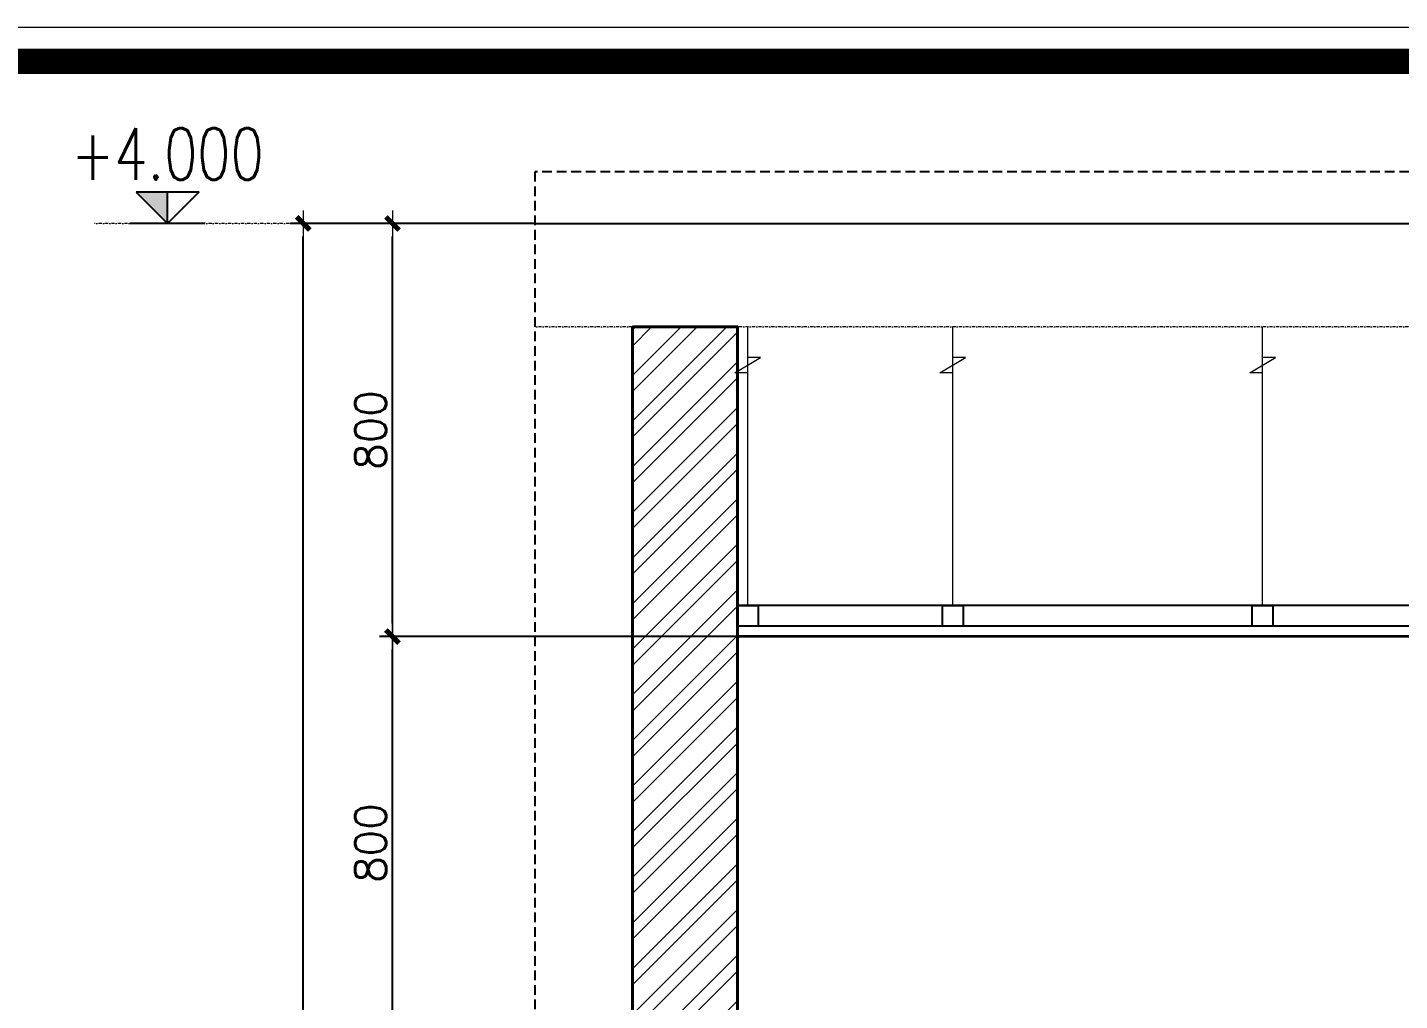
# Model space of a CAD drawing. Header units: millimetres. Extents: x 615730 to 2792744, y 139412 to 597571.
# Drawn here: x 816617 to 827243, y 274233 to 281772 of the extents above; entities that cross this region are included whole.
import ezdxf
from ezdxf.enums import TextEntityAlignment as Align

# ---------------------------------------------------------------- set-up
doc = ezdxf.new("R2010")
doc.units = ezdxf.units.MM
doc.header["$MEASUREMENT"] = 0
doc.header["$PDMODE"] = 34
doc.linetypes.add('DASHDOT', pattern=[1, 0.5, -0.25, 0, -0.25])
doc.linetypes.add('HIDDEN', pattern=[0.375, 0.25, -0.125])
doc.layers.get('0').update_dxf_attribs({"lineweight": 5})
for name, color, linetype in [('8', 8, 'Continuous'), ('CUA', 132, 'Continuous'), ('DUT', 250, 'HIDDEN'), ('H', 252, 'Continuous'), ('TEXT', 2, 'Continuous'), ('THAY1', 7, 'Continuous'), ('thaydam', 42, 'Continuous')]:
    doc.layers.add(name, color=color, linetype=linetype)
for name, color, linetype, lineweight in [('NETNGOAITUONG', 1, 'Continuous', 40), ('thay', 7, 'Continuous', 15), ('TIM TRUC', 149, 'DASHDOT', 9), ('TUONG', 6, 'Continuous', 35), ('VLIEU', 250, 'Continuous', 9)]:
    doc.layers.add(name, color=color, linetype=linetype, lineweight=lineweight)
doc.styles.add('DIM', font='txt.shx', dxfattribs={"height": 120})
doc.styles.add('romans', font='romans.shx', dxfattribs={"height": 240})
doc.dimstyles.new('1-50', dxfattribs={"dimtxt": 200, "dimasz": 100, "dimexe": 100, "dimexo": 0, "dimgap": 50, "dimtad": 1, "dimdec": 0, "dimlfac": 0.25, "dimzin": 0, "dimdsep": 46, "dimtxsty": 'romans', "dimblk": ']', "dimcen": 0, "dimdle": 100, "dimclrd": 148, "dimclre": 148, "dimclrt": 2, "dimadec": 0, "dimazin": 0, "dimtfac": 1.111111, "dimtdec": 0, "dimtix": 1, "dimtmove": 2, "dimatfit": 3, "dimldrblk": ']', "dimfxl": 200, "dimtolj": 1, "dimtzin": 0, "dimarcsym": 0})

# ---------------------------------------------------------------- blocks, each defined once
blk = doc.blocks.new(']')
for p, q in [((1, 0), (-1, 0)), ((0, 1), (0, -1))]:
    blk.add_line(p, q)
at = {"color": 9, "const_width": 0.4}
blk.add_lwpolyline([(-0.51, -0.51), (0.51, 0.51)], dxfattribs=at)
blk = doc.blocks.new('*D1554')
at = {"layer": 'DEFPOINTS', "color": 0, "ltscale": 10, "transparency": 16777216}
for p in [(819444, 277053), (822115, 277053), (821301, 273853)]:
    blk.add_point(p, dxfattribs=at)
at = {"layer": 'VLIEU', "color": 148, "lineweight": -2, "ltscale": 10, "transparency": 16777216}
for p, q in [((822115, 277053), (819344, 277053)), ((819444, 273953), (819444, 276953)), ((821301, 273853), (819344, 273853))]:
    blk.add_line(p, q, dxfattribs=at)
at = {"layer": 'VLIEU', "color": 148, "lineweight": -2, "ltscale": 10, "transparency": 16777216, "xscale": 100, "yscale": 100, "zscale": 100}
for p, rotation in [((819444, 277053), 90), ((819444, 273853), 270)]:
    blk.add_blockref(']', p, dxfattribs=dict(at, rotation=rotation))
at = {"layer": 'VLIEU', "color": 2, "ltscale": 10, "transparency": 16777216, "insert": (819274, 275453), "char_height": 240, "attachment_point": 5, "rotation": 90, "style": 'romans'}
blk.add_mtext('\\A1;800', dxfattribs=at)
blk = doc.blocks.new('*D1555')
at = {"layer": 'DEFPOINTS', "color": 0, "ltscale": 10, "transparency": 16777216}
for p in [(819444, 280253), (820547, 280253), (822115, 277053)]:
    blk.add_point(p, dxfattribs=at)
at = {"layer": 'VLIEU', "color": 148, "lineweight": -2, "ltscale": 10, "transparency": 16777216}
for p, q in [((820547, 280253), (819344, 280253)), ((819444, 277153), (819444, 280153)), ((822115, 277053), (819344, 277053))]:
    blk.add_line(p, q, dxfattribs=at)
at = {"layer": 'VLIEU', "color": 148, "lineweight": -2, "ltscale": 10, "transparency": 16777216, "xscale": 100, "yscale": 100, "zscale": 100}
for p, rotation in [((819444, 280253), 90), ((819444, 277053), 270)]:
    blk.add_blockref(']', p, dxfattribs=dict(at, rotation=rotation))
at = {"layer": 'VLIEU', "color": 2, "ltscale": 10, "transparency": 16777216, "insert": (819274, 278653), "char_height": 240, "attachment_point": 5, "rotation": 90, "style": 'romans'}
blk.add_mtext('\\A1;800', dxfattribs=at)
blk = doc.blocks.new('*D1556')
at = {"layer": 'DEFPOINTS', "color": 0, "ltscale": 10, "transparency": 16777216}
for p in [(818753, 280253), (820318, 280253), (820318, 264253)]:
    blk.add_point(p, dxfattribs=at)
at = {"layer": 'VLIEU', "color": 148, "lineweight": -2, "ltscale": 10, "transparency": 16777216}
for p, q in [((820318, 280253), (818653, 280253)), ((818753, 264353), (818753, 280153)), ((820318, 264253), (818653, 264253))]:
    blk.add_line(p, q, dxfattribs=at)
at = {"layer": 'VLIEU', "color": 148, "lineweight": -2, "ltscale": 10, "transparency": 16777216, "xscale": 100, "yscale": 100, "zscale": 100}
for p, rotation in [((818753, 280253), 90), ((818753, 264253), 270)]:
    blk.add_blockref(']', p, dxfattribs=dict(at, rotation=rotation))
at = {"layer": 'VLIEU', "color": 2, "ltscale": 10, "transparency": 16777216, "insert": (818583, 272253), "char_height": 240, "attachment_point": 5, "rotation": 90, "style": 'romans'}
blk.add_mtext('\\A1;4000', dxfattribs=at)
blk = doc.blocks.new('Cao do mat dung')
at = {"layer": '8'}
blk.add_hatch(color=256, dxfattribs=at).paths.add_polyline_path([(125, 125), (0, 125), (0, 0)])
for p, q in [((0, 0), (0, 125)), ((-150, 0), (150, 0))]:
    blk.add_line(p, q)
blk.add_lwpolyline([(125, 125), (0, 0), (-125, 125)], close=True)
at = {"layer": 'TEXT', "style": 'DIM', "width": 0.75}
blk.add_attdef('%%P0.000', text='', height=180, dxfattribs=at).set_placement((0, 175), align=Align.CENTER)

msp = doc.modelspace()

# ---------------------------------------------------------------- hatches: boundary and pattern name
at = {"layer": 'VLIEU', "ltscale": 10}
h = msp.add_hatch(dxfattribs=at)
h.set_pattern_fill('STEEL', color=256, scale=2000, style=0)
h.set_pattern_definition([(45, (0, 0), (-176.776695, 176.776695), []), (45, (0, 125), (-176.776695, 176.776695), [])])
h.paths.add_polyline_path([(830514.7, 272652.6), (830114.7, 272652.6), (830114.7, 264252.7), (830514.7, 264252.7)])
h.paths.add_polyline_path([(830514.7, 279452.6), (830114.7, 279452.6), (830114.7, 279192.4), (830134.7, 279192.4), (830114.7, 279180.4), (830114.7, 275372.6), (830514.7, 275372.6)])
h.paths.add_polyline_path([(822114.7, 279452.6), (821301.3, 279452.6), (821301.3, 273852.7), (822114.7, 273852.7), (822114.7, 279095.6), (822094.7, 279095.6), (822114.7, 279107.6)])

# ---------------------------------------------------------------- linework, layer by layer
at = {"layer": 'CUA'}
msp.add_line((820547.3, 280252.7), (831366.3, 280252.7), dxfattribs=at)
at = {"layer": 'DUT', "color": 2, "ltscale": 300}
msp.add_lwpolyline([(820547.3, 260038.1), (831366.3, 260038.1), (831366.3, 280652.7), (820547.3, 280652.7)], close=True, dxfattribs=at)
at = {"layer": 'H', "const_width": 197}
msp.add_lwpolyline([(797783.7, 254455.8), (836262.8, 254455.8), (836262.8, 281509.4), (797783.7, 281509.4)], close=True, dxfattribs=at)
at = {"layer": 'NETNGOAITUONG'}
msp.add_lwpolyline([(821301.3, 279452.6), (822114.7, 279452.6), (822114.7, 273852.7), (821301.3, 273852.7)], close=True, dxfattribs=at)
at = {"layer": 'thay', "linetype": 'Continuous'}
msp.add_lwpolyline([(797521, 254193.2), (836525.4, 254193.2), (836525.4, 281772), (797521, 281772)], close=True, dxfattribs=at)
at = {"layer": 'THAY1'}
for p, q in [((830114.7, 277292.7), (822114.7, 277292.7)), ((830114.7, 277132.7), (822114.7, 277132.7))]:
    msp.add_line(p, q, dxfattribs=at)
at = {"layer": 'thaydam'}
for points in [[(822114.7, 277292.7), (822274.7, 277292.7), (822274.7, 277132.7), (822114.7, 277132.7)], [(823702.1, 277292.7), (823862.1, 277292.7), (823862.1, 277132.7), (823702.1, 277132.7)], [(826102.1, 277292.7), (826262.1, 277292.7), (826262.1, 277132.7), (826102.1, 277132.7)]]:
    msp.add_lwpolyline(points, close=True, dxfattribs=at)
at = {"layer": 'TIM TRUC', "ltscale": 50}
for points in [[(831370.4, 280252.6), (817135.6, 280252.6)], [(831370.4, 279452.6), (820547.3, 279452.6)]]:
    msp.add_lwpolyline(points, dxfattribs=at)
at = {"layer": 'TUONG'}
msp.add_line((830114.7, 277052.7), (822114.7, 277052.7), dxfattribs=at)
at = {"layer": 'VLIEU', "ltscale": 10}
for p, q in [((822194.7, 280252.6), (822194.7, 280252.7)), ((823782.1, 280252.6), (823782.1, 280252.7)), ((826182.1, 280252.6), (826182.1, 280252.7)), ((822194.7, 277292.7), (822194.7, 279452.6)), ((823782.1, 277292.7), (823782.1, 279452.6)), ((826182.1, 277292.7), (826182.1, 279452.6))]:
    msp.add_line(p, q, dxfattribs=at)
for points in [[(822194.7, 279076.9), (822194.7, 279095.6), (822094.7, 279095.6), (822294.7, 279215.6), (822194.7, 279215.6), (822194.7, 279234.4)], [(823782.1, 279076.9), (823782.1, 279095.6), (823682.1, 279095.6), (823882.1, 279215.6), (823782.1, 279215.6), (823782.1, 279234.4)], [(826182.1, 279076.9), (826182.1, 279095.6), (826082.1, 279095.6), (826282.1, 279215.6), (826182.1, 279215.6), (826182.1, 279234.4)]]:
    msp.add_lwpolyline(points, dxfattribs=at)

# ---------------------------------------------------------------- block references
at = {"layer": 'TEXT'}
ref = msp.add_blockref('Cao do mat dung', (817701.2, 280252.6), dxfattribs=dict(at, xscale=-1.940516273956746, yscale=1.940516273840331, zscale=1.940516273849605))
ref.add_attrib('%%P0.000', '+4.000', dxfattribs={"height": 400, "style": 'DIM', "width": 0.75}).set_placement((817701.2, 280592.2), align=Align.CENTER)

# ---------------------------------------------------------------- dimensions: what is measured, and where the dimension line sits
at = {"layer": 'VLIEU', "ltscale": 10}
for base, p1, p2, picture, middle in [((818752.9, 280252.7), (820318.4, 264252.6), (820318.4, 280252.7), '*D1556', (818582.9, 272252.6)), ((819443.9, 280252.7), (822114.7, 277052.7), (820547.3, 280252.7), '*D1555', (819273.9, 278652.7)), ((819443.9, 277052.7), (821301.3, 273852.6), (822114.7, 277052.7), '*D1554', (819273.9, 275452.6))]:
    dim = msp.add_linear_dim(base=base, p1=p1, p2=p2, angle=90, dimstyle='1-50', dxfattribs=at)
    dim.commit()
    dim.dimension.update_dxf_attribs({"geometry": picture, "text_midpoint": middle})

doc.saveas('drawing.dxf')
